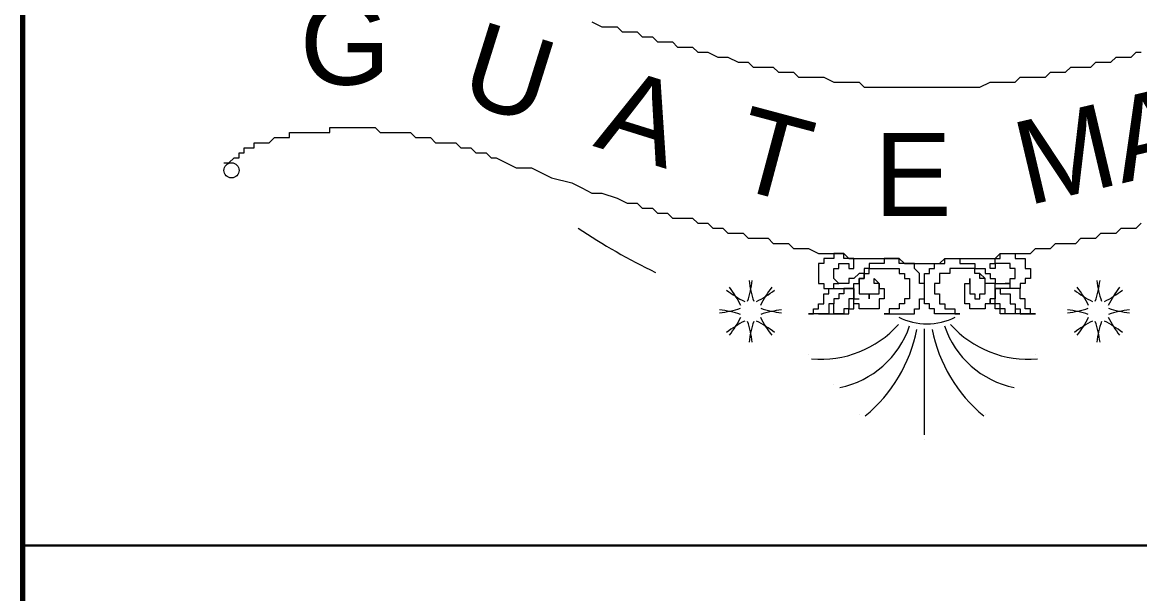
# Model space of a CAD drawing. Header units: millimetres. Extents: x 2303 to 2390, y 1702 to 1834.
# Drawn here: x 2315.288 to 2319.044, y 1823.572 to 1825.495 of the extents above; entities that cross this region are included whole.
import ezdxf

# ---------------------------------------------------------------- set-up
doc = ezdxf.new("R2010")
doc.units = ezdxf.units.MM
for name, color, linetype in [('PDF_0', 7, 'Continuous'), ('PDF_FORMATO', 7, 'Continuous'), ('PDF_Text', 7, 'Continuous')]:
    doc.layers.add(name, color=color, linetype=linetype)
doc.styles.add('PDF TimesNewRomanPS-BoldMT', font='arial.ttf')

msp = doc.modelspace()

# ---------------------------------------------------------------- linework, layer by layer
at = {"layer": 'PDF_0', "lineweight": 70}
msp.add_lwpolyline([(2315.2881, 1829.7323), (2315.2881, 1705.775), (2385.6706, 1705.775), (2385.6706, 1829.7323)], close=True, dxfattribs=at)
at = {"layer": 'PDF_0', "lineweight": 9}
for points in [[(2317.2027, 1825.4965), (2317.2366, 1825.4795), (2317.2705, 1825.4795), (2317.2874, 1825.4795), (2317.3043, 1825.4626), (2317.3213, 1825.4626), (2317.3552, 1825.4626), (2317.3721, 1825.4456), (2317.3891, 1825.4456), (2317.406, 1825.4456), (2317.4229, 1825.4287), (2317.4568, 1825.4287), (2317.4738, 1825.4287), (2317.4907, 1825.4118), (2317.5077, 1825.4118), (2317.5415, 1825.4118), (2317.5585, 1825.3948), (2317.5754, 1825.3948), (2317.5924, 1825.3948), (2317.6263, 1825.3779), (2317.6432, 1825.3779), (2317.6602, 1825.3779), (2317.694, 1825.3609), (2317.711, 1825.3609), (2317.7279, 1825.3609), (2317.7449, 1825.344), (2317.7788, 1825.344), (2317.7957, 1825.344), (2317.8126, 1825.344), (2317.8296, 1825.327), (2317.8635, 1825.327), (2317.8804, 1825.327), (2317.8974, 1825.3101), (2317.9312, 1825.3101), (2317.9482, 1825.3101), (2317.9651, 1825.3101), (2317.9821, 1825.3101), (2318.016, 1825.2931), (2318.0329, 1825.2931), (2318.0498, 1825.2931), (2318.0837, 1825.2931), (2318.1007, 1825.2931), (2318.1176, 1825.2762), (2318.1346, 1825.2762), (2318.1685, 1825.2762), (2318.1854, 1825.2762), (2318.2023, 1825.2762), (2318.2193, 1825.2762), (2318.2362, 1825.2762), (2318.2532, 1825.2762), (2318.2701, 1825.2762), (2318.2871, 1825.2762), (2318.304, 1825.2762), (2318.3209, 1825.2762), (2318.3379, 1825.2762), (2318.3548, 1825.2762), (2318.3718, 1825.2762), (2318.3887, 1825.2762), (2318.4057, 1825.2762), (2318.4226, 1825.2762), (2318.4395, 1825.2762), (2318.4565, 1825.2762), (2318.4734, 1825.2762), (2318.4904, 1825.2762), (2318.5073, 1825.2762), (2318.5412, 1825.2931), (2318.5581, 1825.2931), (2318.5751, 1825.2931), (2318.592, 1825.2931), (2318.6259, 1825.2931), (2318.6429, 1825.3101), (2318.6598, 1825.3101), (2318.6937, 1825.3101), (2318.7106, 1825.3101), (2318.7276, 1825.3101), (2318.7445, 1825.327), (2318.7784, 1825.327), (2318.7954, 1825.327), (2318.8123, 1825.344), (2318.8462, 1825.344), (2318.8631, 1825.344), (2318.8801, 1825.344), (2318.897, 1825.3609), (2318.9309, 1825.3609), (2318.9478, 1825.3609), (2318.9648, 1825.3779), (2318.9817, 1825.3779), (2319.0156, 1825.3779), (2319.0326, 1825.3948), (2319.0495, 1825.3948)], [(2315.9658, 1825.0221), (2315.9828, 1825.0221), (2315.9997, 1825.039), (2316.0166, 1825.039), (2316.0166, 1825.0559), (2316.0336, 1825.0559), (2316.0336, 1825.0729), (2316.0505, 1825.0729), (2316.0675, 1825.0729), (2316.0675, 1825.0898), (2316.0844, 1825.0898), (2316.1014, 1825.0898), (2316.1183, 1825.0898), (2316.1353, 1825.1068), (2316.1522, 1825.1068), (2316.1691, 1825.1068), (2316.1861, 1825.1068), (2316.1861, 1825.1237), (2316.203, 1825.1237), (2316.22, 1825.1237), (2316.2369, 1825.1237), (2316.2539, 1825.1237), (2316.2708, 1825.1237), (2316.2877, 1825.1237), (2316.3047, 1825.1237), (2316.3216, 1825.1237), (2316.3216, 1825.1407), (2316.3386, 1825.1407), (2316.3555, 1825.1407), (2316.3725, 1825.1407), (2316.3894, 1825.1407), (2316.4063, 1825.1407), (2316.4233, 1825.1407), (2316.4402, 1825.1407), (2316.4572, 1825.1407), (2316.4741, 1825.1407), (2316.4911, 1825.1237), (2316.508, 1825.1237), (2316.5249, 1825.1237), (2316.5419, 1825.1237), (2316.5588, 1825.1237), (2316.5758, 1825.1237), (2316.5927, 1825.1237), (2316.6097, 1825.1068), (2316.6266, 1825.1068), (2316.6436, 1825.1068), (2316.6605, 1825.1068), (2316.6774, 1825.0898), (2316.6944, 1825.0898), (2316.7113, 1825.0898), (2316.7452, 1825.0898), (2316.7622, 1825.0729), (2316.7791, 1825.0729), (2316.796, 1825.0729), (2316.813, 1825.0559), (2316.8299, 1825.0559), (2316.8469, 1825.0559), (2316.8638, 1825.039), (2316.8808, 1825.039), (2316.9146, 1825.0221), (2316.9485, 1825.0051), (2316.9994, 1825.0051), (2317.0332, 1824.9882), (2317.0671, 1824.9712), (2317.1349, 1824.9543), (2317.1688, 1824.9373), (2317.2027, 1824.9204), (2317.2366, 1824.9204), (2317.2874, 1824.9035), (2317.3213, 1824.8865), (2317.3382, 1824.8865), (2317.3552, 1824.8865), (2317.3721, 1824.8696), (2317.3891, 1824.8696), (2317.406, 1824.8696), (2317.4229, 1824.8526), (2317.4399, 1824.8526), (2317.4568, 1824.8526), (2317.4738, 1824.8357), (2317.4907, 1824.8357), (2317.5077, 1824.8357), (2317.5415, 1824.8357), (2317.5585, 1824.8187), (2317.5754, 1824.8187), (2317.5924, 1824.8187), (2317.6093, 1824.8018), (2317.6263, 1824.8018), (2317.6432, 1824.8018), (2317.6602, 1824.7848), (2317.6771, 1824.7848), (2317.694, 1824.7848), (2317.711, 1824.7848), (2317.7279, 1824.7679), (2317.7618, 1824.7679), (2317.7788, 1824.7679), (2317.7957, 1824.7679), (2317.8126, 1824.751), (2317.8296, 1824.751), (2317.8465, 1824.751), (2317.8635, 1824.751), (2317.8804, 1824.734), (2317.8974, 1824.734), (2317.9143, 1824.734), (2317.9312, 1824.734), (2317.9651, 1824.7171), (2317.9821, 1824.7171), (2317.999, 1824.7171), (2318.016, 1824.7171), (2318.0329, 1824.7171), (2318.0498, 1824.7171), (2318.0668, 1824.7001), (2318.0837, 1824.7001), (2318.1007, 1824.7001), (2318.1346, 1824.7001), (2318.1515, 1824.7001), (2318.1685, 1824.7001), (2318.1854, 1824.7001), (2318.2023, 1824.7001), (2318.2193, 1824.7001), (2318.2362, 1824.7001), (2318.2532, 1824.6832), (2318.2701, 1824.6832), (2318.2871, 1824.6832), (2318.304, 1824.6832), (2318.3209, 1824.6832), (2318.3379, 1824.6832), (2318.3548, 1824.6832), (2318.3718, 1824.6832), (2318.3887, 1824.7001), (2318.4057, 1824.7001), (2318.4226, 1824.7001), (2318.4565, 1824.7001), (2318.4734, 1824.7001), (2318.4904, 1824.7001), (2318.5073, 1824.7001), (2318.5243, 1824.7001), (2318.5412, 1824.7001), (2318.5581, 1824.7001), (2318.5751, 1824.7171), (2318.592, 1824.7171), (2318.6259, 1824.7171), (2318.6429, 1824.7171), (2318.6598, 1824.7171), (2318.6767, 1824.7171), (2318.6937, 1824.734), (2318.7106, 1824.734), (2318.7276, 1824.734), (2318.7445, 1824.734), (2318.7615, 1824.751), (2318.7784, 1824.751), (2318.8123, 1824.751), (2318.8292, 1824.751), (2318.8462, 1824.7679), (2318.8631, 1824.7679), (2318.8801, 1824.7679), (2318.897, 1824.7679), (2318.914, 1824.7848), (2318.9309, 1824.7848), (2318.9478, 1824.7848), (2318.9648, 1824.7848), (2318.9817, 1824.8018), (2319.0156, 1824.8018), (2319.0326, 1824.8018), (2319.0495, 1824.8187)], [(2318.1176, 1824.6493), (2318.1176, 1824.6324), (2318.1007, 1824.6324), (2318.1007, 1824.6154), (2318.1007, 1824.5985), (2318.1007, 1824.5815), (2318.1176, 1824.5815), (2318.1346, 1824.5815), (2318.1346, 1824.5646), (2318.1346, 1824.5815), (2318.1515, 1824.5815), (2318.1685, 1824.5815), (2318.1685, 1824.5985), (2318.1685, 1824.6154), (2318.1515, 1824.6154), (2318.1515, 1824.6324), (2318.1685, 1824.6154), (2318.1685, 1824.5985), (2318.1854, 1824.5985), (2318.1854, 1824.5815), (2318.1854, 1824.5646), (2318.1685, 1824.5646), (2318.1685, 1824.5476), (2318.1685, 1824.5307), (2318.1515, 1824.5307), (2318.1346, 1824.5307), (2318.1176, 1824.5307), (2318.1007, 1824.5307), (2318.1007, 1824.5476), (2318.0837, 1824.5476), (2318.0837, 1824.5646), (2318.0837, 1824.5815), (2318.0837, 1824.5985), (2318.0668, 1824.5985), (2318.0498, 1824.5985), (2318.0498, 1824.5815), (2318.0329, 1824.5815), (2318.0329, 1824.5646), (2318.016, 1824.5646), (2318.016, 1824.5476), (2317.999, 1824.5476), (2317.999, 1824.5307), (2317.999, 1824.5138), (2317.9821, 1824.5138), (2317.9651, 1824.5138), (2317.9482, 1824.5138), (2317.9312, 1824.5138), (2317.9482, 1824.5138), (2317.9482, 1824.5307), (2317.9651, 1824.5307), (2317.9651, 1824.5476), (2317.9821, 1824.5476), (2317.9821, 1824.5646), (2317.9821, 1824.5815), (2317.999, 1824.5815), (2317.999, 1824.5985), (2318.016, 1824.5985), (2318.016, 1824.6154), (2318.0329, 1824.6154)], [(2318.6259, 1824.5476), (2318.6259, 1824.5307), (2318.6259, 1824.5138), (2318.609, 1824.5138), (2318.592, 1824.5138), (2318.592, 1824.5307), (2318.5751, 1824.5307), (2318.5751, 1824.5476), (2318.5581, 1824.5476), (2318.5581, 1824.5646), (2318.5581, 1824.5815), (2318.5581, 1824.5985), (2318.5581, 1824.5815), (2318.5581, 1824.5646), (2318.5412, 1824.5646), (2318.5412, 1824.5476), (2318.5243, 1824.5476), (2318.5243, 1824.5307), (2318.5073, 1824.5307), (2318.4904, 1824.5307), (2318.4734, 1824.5307), (2318.4734, 1824.5476), (2318.4565, 1824.5476), (2318.4565, 1824.5646), (2318.4565, 1824.5815), (2318.4565, 1824.5985), (2318.4565, 1824.6154), (2318.4734, 1824.6154), (2318.4734, 1824.6324), (2318.4734, 1824.6154), (2318.4734, 1824.5985), (2318.4734, 1824.5815), (2318.4904, 1824.5815), (2318.4904, 1824.5646), (2318.5073, 1824.5646), (2318.5073, 1824.5815), (2318.5243, 1824.5815), (2318.5243, 1824.5985), (2318.5243, 1824.6154), (2318.5243, 1824.6324), (2318.5073, 1824.6493)], [(2318.5581, 1824.5985), (2318.5751, 1824.5985), (2318.5751, 1824.5815), (2318.592, 1824.5815), (2318.609, 1824.5815), (2318.609, 1824.5646), (2318.609, 1824.5476), (2318.6259, 1824.5476), (2318.6259, 1824.5307), (2318.6429, 1824.5307), (2318.6429, 1824.5138), (2318.6598, 1824.5138), (2318.6767, 1824.5138), (2318.6937, 1824.5138), (2318.6767, 1824.5138), (2318.6767, 1824.5307), (2318.6598, 1824.5307), (2318.6598, 1824.5476), (2318.6598, 1824.5646), (2318.6429, 1824.5646), (2318.6429, 1824.5815), (2318.6429, 1824.5985), (2318.6259, 1824.5985), (2318.609, 1824.5985), (2318.609, 1824.6154), (2318.592, 1824.6154)], [(2317.9651, 1824.5138), (2317.9821, 1824.5138), (2317.999, 1824.5138), (2318.016, 1824.5138), (2318.0329, 1824.5138), (2318.0498, 1824.5138), (2318.0668, 1824.5138), (2318.0668, 1824.5307), (2318.0837, 1824.5307), (2318.0837, 1824.5476), (2318.0837, 1824.5646), (2318.1007, 1824.5646)], [(2318.0837, 1824.5985), (2318.0837, 1824.5815), (2318.0837, 1824.5646), (2318.0668, 1824.5646), (2318.0668, 1824.5476), (2318.0668, 1824.5307), (2318.0498, 1824.5307), (2318.0498, 1824.5138), (2318.0329, 1824.5138), (2318.016, 1824.5138), (2318.016, 1824.5307), (2318.016, 1824.5476)], [(2318.6767, 1824.5138), (2318.6598, 1824.5138), (2318.6429, 1824.5138), (2318.6259, 1824.5138), (2318.609, 1824.5138), (2318.592, 1824.5138), (2318.5751, 1824.5138), (2318.5751, 1824.5307), (2318.5581, 1824.5307), (2318.5581, 1824.5476), (2318.5412, 1824.5476), (2318.5412, 1824.5646)], [(2318.3209, 1824.1071), (2318.3209, 1824.4629)], [(2317.9312, 1824.3782), (2317.9312, 1824.3782)], [(2318.6937, 1824.3782), (2318.6937, 1824.3782)], [(2318.016, 1824.2765), (2318.016, 1824.2765)], [(2318.609, 1824.2765), (2318.609, 1824.2765)], [(2318.1007, 1824.1749), (2318.1007, 1824.1749)], [(2318.5243, 1824.1749), (2318.5243, 1824.1749)], [(2318.3209, 1824.0902), (2318.3209, 1824.0902)]]:
    msp.add_lwpolyline(points, dxfattribs=at)
for points in [[(2318.1854, 1824.5138), (2318.2023, 1824.5138), (2318.2193, 1824.5138), (2318.2362, 1824.5138), (2318.2532, 1824.5138), (2318.2701, 1824.5138), (2318.2871, 1824.5138), (2318.2871, 1824.5307), (2318.304, 1824.5307), (2318.304, 1824.5476), (2318.304, 1824.5646), (2318.3209, 1824.5646), (2318.3209, 1824.5815), (2318.3209, 1824.5985), (2318.3209, 1824.6154), (2318.304, 1824.6154), (2318.304, 1824.6324), (2318.304, 1824.6493), (2318.2871, 1824.6662), (2318.2871, 1824.6832), (2318.2701, 1824.6832), (2318.2532, 1824.6832), (2318.2362, 1824.6832), (2318.2362, 1824.7001), (2318.2193, 1824.7001), (2318.2023, 1824.7001), (2318.1854, 1824.7001), (2318.1854, 1824.6832), (2318.1685, 1824.6832), (2318.1515, 1824.6832), (2318.1346, 1824.6832), (2318.1346, 1824.6662), (2318.1176, 1824.6662), (2318.1176, 1824.6493), (2318.1007, 1824.6493), (2318.0837, 1824.6324), (2318.0668, 1824.6324), (2318.0668, 1824.6154), (2318.0498, 1824.6154), (2318.0329, 1824.6154), (2318.016, 1824.6324), (2318.016, 1824.6493), (2318.016, 1824.6662), (2318.0329, 1824.6662), (2318.0329, 1824.6832), (2318.0498, 1824.6832), (2318.0668, 1824.6832), (2318.0668, 1824.6662), (2318.0837, 1824.6662), (2318.0837, 1824.6832), (2318.0837, 1824.7001), (2318.0668, 1824.7001), (2318.0498, 1824.7001), (2318.0498, 1824.7171), (2318.0329, 1824.7171), (2318.016, 1824.7171), (2318.016, 1824.7001), (2317.999, 1824.7001), (2317.9821, 1824.7001), (2317.9821, 1824.6832), (2317.9651, 1824.6832), (2317.9651, 1824.6662), (2317.9651, 1824.6493), (2317.9651, 1824.6324), (2317.9651, 1824.6154), (2317.9821, 1824.6154), (2317.9821, 1824.5985), (2317.999, 1824.5985), (2318.016, 1824.5985), (2318.0329, 1824.5985), (2318.0498, 1824.5985), (2318.0668, 1824.5985), (2318.0837, 1824.5985), (2318.0837, 1824.6154), (2318.1007, 1824.6154), (2318.1007, 1824.6324), (2318.1176, 1824.6324), (2318.1176, 1824.6493), (2318.1346, 1824.6493), (2318.1346, 1824.6662), (2318.1515, 1824.6662), (2318.1685, 1824.6662), (2318.1854, 1824.6662), (2318.2023, 1824.6662), (2318.2193, 1824.6662), (2318.2362, 1824.6662), (2318.2362, 1824.6493), (2318.2532, 1824.6493), (2318.2532, 1824.6324), (2318.2701, 1824.6324), (2318.2701, 1824.6154), (2318.2701, 1824.5985), (2318.2701, 1824.5815), (2318.2701, 1824.5646), (2318.2532, 1824.5646), (2318.2532, 1824.5476), (2318.2362, 1824.5476), (2318.2362, 1824.5307), (2318.2193, 1824.5307), (2318.2023, 1824.5307), (2318.2023, 1824.5138)], [(2318.4395, 1824.5138), (2318.4226, 1824.5138), (2318.4057, 1824.5138), (2318.3887, 1824.5138), (2318.3718, 1824.5138), (2318.3548, 1824.5138), (2318.3548, 1824.5307), (2318.3379, 1824.5307), (2318.3379, 1824.5476), (2318.3209, 1824.5476), (2318.3209, 1824.5646), (2318.3209, 1824.5815), (2318.3209, 1824.5985), (2318.3209, 1824.6154), (2318.3209, 1824.6324), (2318.3209, 1824.6493), (2318.3379, 1824.6493), (2318.3379, 1824.6662), (2318.3548, 1824.6662), (2318.3548, 1824.6832), (2318.3718, 1824.6832), (2318.3887, 1824.6832), (2318.3887, 1824.7001), (2318.4057, 1824.7001), (2318.4226, 1824.7001), (2318.4395, 1824.7001), (2318.4395, 1824.6832), (2318.4565, 1824.6832), (2318.4734, 1824.6832), (2318.4904, 1824.6832), (2318.4904, 1824.6662), (2318.5073, 1824.6662), (2318.5243, 1824.6662), (2318.5243, 1824.6493), (2318.5412, 1824.6493), (2318.5412, 1824.6324), (2318.5581, 1824.6324), (2318.5581, 1824.6154), (2318.5751, 1824.6154), (2318.592, 1824.6154), (2318.609, 1824.6154), (2318.609, 1824.6324), (2318.6259, 1824.6324), (2318.6259, 1824.6493), (2318.6259, 1824.6662), (2318.609, 1824.6662), (2318.609, 1824.6832), (2318.592, 1824.6832), (2318.5751, 1824.6832), (2318.5581, 1824.6832), (2318.5581, 1824.6662), (2318.5412, 1824.6662), (2318.5412, 1824.6832), (2318.5581, 1824.6832), (2318.5581, 1824.7001), (2318.5751, 1824.7001), (2318.5751, 1824.7171), (2318.592, 1824.7171), (2318.609, 1824.7171), (2318.6259, 1824.7171), (2318.6259, 1824.7001), (2318.6429, 1824.7001), (2318.6598, 1824.7001), (2318.6598, 1824.6832), (2318.6598, 1824.6662), (2318.6767, 1824.6662), (2318.6767, 1824.6493), (2318.6767, 1824.6324), (2318.6598, 1824.6324), (2318.6598, 1824.6154), (2318.6429, 1824.6154), (2318.6429, 1824.5985), (2318.6259, 1824.5985), (2318.609, 1824.5985), (2318.592, 1824.5985), (2318.5751, 1824.5985), (2318.5581, 1824.5985), (2318.5581, 1824.6154), (2318.5412, 1824.6154), (2318.5243, 1824.6154), (2318.5243, 1824.6324), (2318.5073, 1824.6324), (2318.5073, 1824.6493), (2318.4904, 1824.6493), (2318.4904, 1824.6662), (2318.4734, 1824.6662), (2318.4565, 1824.6662), (2318.4395, 1824.6662), (2318.4226, 1824.6662), (2318.4057, 1824.6662), (2318.4057, 1824.6493), (2318.3887, 1824.6493), (2318.3718, 1824.6493), (2318.3718, 1824.6324), (2318.3718, 1824.6154), (2318.3548, 1824.6154), (2318.3548, 1824.5985), (2318.3548, 1824.5815), (2318.3718, 1824.5815), (2318.3718, 1824.5646), (2318.3718, 1824.5476), (2318.3887, 1824.5476), (2318.3887, 1824.5307), (2318.4057, 1824.5307), (2318.4226, 1824.5307), (2318.4226, 1824.5138)]]:
    msp.add_lwpolyline(points, close=True, dxfattribs=at)
msp.add_circle((2315.9912, 1824.9966), 0.0254, dxfattribs=at)
for centre, radius, start, end in [((2318.3293, 1826.5552), 2.1092, 236.2228, 244.3756), ((2317.3635, 1824.3697), 0.3814, 26.8954, 37.7069), ((2317.3636, 1824.6747), 0.3813, 341.8945, 352.7084), ((2318.1092, 1824.6747), 0.3813, 187.2916, 198.1055), ((2318.1093, 1824.3697), 0.3814, 142.2931, 153.1046), ((2318.5326, 1824.3697), 0.3814, 26.8954, 37.7069), ((2318.5327, 1824.6747), 0.3813, 341.8945, 352.7084), ((2319.2783, 1824.6747), 0.3813, 187.2916, 198.1055), ((2319.2784, 1824.3697), 0.3814, 142.2931, 153.1046), ((2317.889, 1824.8952), 0.3814, 232.2904, 243.1005), ((2317.5838, 1824.8952), 0.3814, 296.8995, 307.7096), ((2319.0581, 1824.8952), 0.3814, 232.2904, 243.1005), ((2318.7529, 1824.8952), 0.3814, 296.8995, 307.7096), ((2317.5838, 1824.8954), 0.3816, 277.3005, 288.1052), ((2317.5838, 1824.1491), 0.3816, 71.8948, 82.6995), ((2317.889, 1824.8954), 0.3816, 251.8948, 262.6995), ((2317.889, 1824.1491), 0.3816, 97.3005, 108.1052), ((2318.7529, 1824.8954), 0.3816, 277.3005, 288.1052), ((2318.7529, 1824.1491), 0.3816, 71.8948, 82.6995), ((2319.0581, 1824.8954), 0.3816, 251.8948, 262.6995), ((2319.0581, 1824.1491), 0.3816, 97.3005, 108.1052), ((2317.889, 1824.1493), 0.3814, 116.8995, 127.7096), ((2317.3635, 1824.6748), 0.3814, 322.2931, 333.1046), ((2317.3636, 1824.3697), 0.3813, 7.2916, 18.1055), ((2318.1092, 1824.3697), 0.3813, 161.8945, 172.7084), ((2317.5838, 1824.1493), 0.3814, 52.2904, 63.1005), ((2318.1093, 1824.6748), 0.3814, 206.8954, 217.7069), ((2318.3294, 1824.6916), 0.2117, 243.4337, 296.5663), ((2319.0581, 1824.1493), 0.3814, 116.8995, 127.7096), ((2318.5326, 1824.6748), 0.3814, 322.2931, 333.1046), ((2318.5327, 1824.3697), 0.3813, 7.2916, 18.1055), ((2319.2783, 1824.3697), 0.3813, 161.8945, 172.7084), ((2318.7529, 1824.1493), 0.3814, 52.2904, 63.1005), ((2319.2784, 1824.6748), 0.3814, 206.8954, 217.7069), ((2317.9736, 1824.7086), 0.3473, 264.6974, 318.3574), ((2317.9736, 1824.5731), 0.3135, 281.5632, 341.3607), ((2317.8042, 1824.5561), 0.4998, 309.4731, 349.0856), ((2318.8377, 1824.5561), 0.4998, 190.9144, 230.5269), ((2318.6852, 1824.5731), 0.3135, 198.6393, 258.4368), ((2318.6683, 1824.7086), 0.3473, 221.6426, 275.3026)]:
    msp.add_arc(centre, radius, start, end, dxfattribs=at)
at = {"layer": 'PDF_FORMATO', "lineweight": 30}
msp.add_lwpolyline([(2315.2881, 1823.7344), (2341.1605, 1823.7344), (2341.1605, 1829.7323)], dxfattribs=at)

# ---------------------------------------------------------------- texts
at = {"layer": 'PDF_Text', "attachment_point": 4, "style": 'PDF TimesNewRomanPS-BoldMT'}
for s, insert, char_height in [('G', (2316.2205, 1825.4234), 0.2813), ('E', (2318.1521, 1824.9829), 0.2797)]:
    msp.add_mtext(s, dxfattribs=dict(at, insert=insert, char_height=char_height))
at = {"layer": 'PDF_Text', "char_height": 0.2813, "attachment_point": 4, "style": 'PDF TimesNewRomanPS-BoldMT'}
for s, insert, rotation in [('U', (2316.7882, 1825.3661), 342.6476), ('MALA', (2318.6338, 1825.0143), 13.2659), ('A', (2317.2457, 1825.2136), 342.6459), ('T', (2317.6974, 1825.0798), 345.0691)]:
    msp.add_mtext(s, dxfattribs=dict(at, insert=insert, rotation=rotation))

doc.saveas('drawing.dxf')
